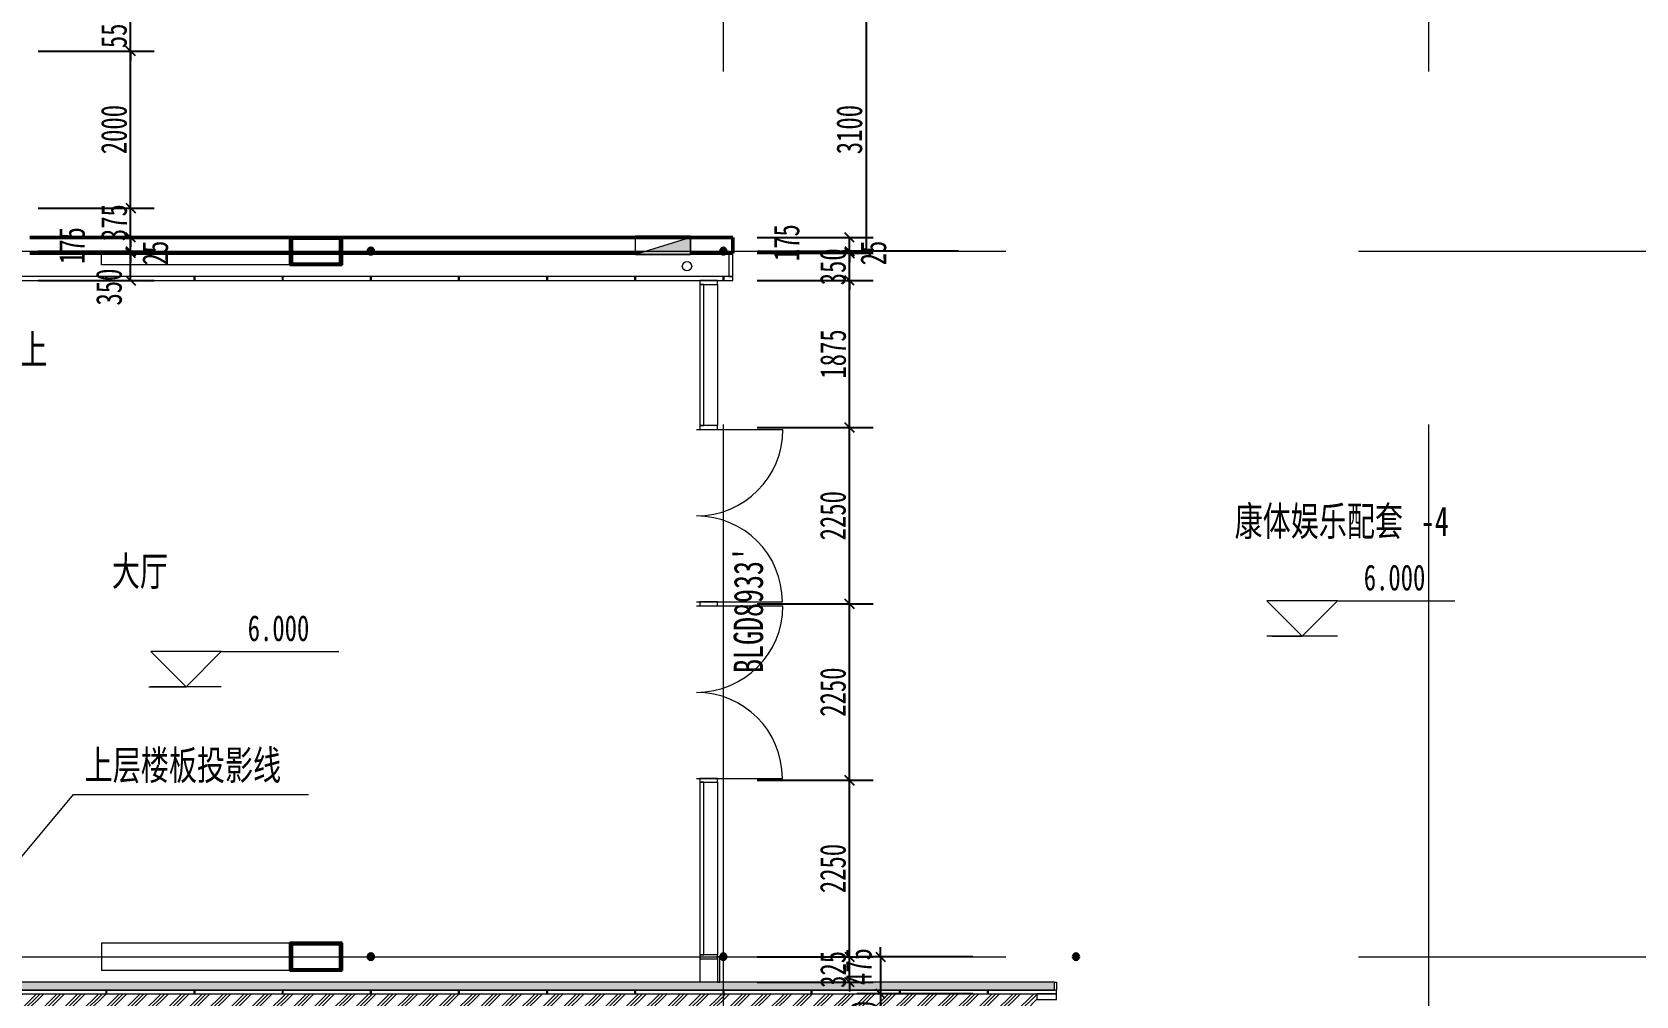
# Model space of a CAD drawing. Header units: millimetres. Extents: x 124696 to 347024, y 412631 to 564609.
# Drawn here: x 163349 to 183817, y 491852 to 504146 of the extents above; entities that cross this region are included whole.
import ezdxf

# ---------------------------------------------------------------- set-up
doc = ezdxf.new("R2010")
doc.units = ezdxf.units.MM
doc.header["$LTSCALE"] = 1500
doc.header["$MEASUREMENT"] = 0
doc.linetypes.add('二层平面图$0$轴网线_12_3_3_3 mm', pattern=[21, 12, -3, 3, -3])
doc.layers.add('0-建筑底图', color=7, linetype='Continuous')
for name, color, linetype, lineweight in [('二层平面图$0$0-1', 7, 'Continuous', 5), ('二层平面图$0$A-ANNO-IDEN-LEVL', 3, 'Continuous', 15), ('二层平面图$0$A-DOOR', 51, 'Continuous', 9), ('二层平面图$0$A-DOOR-SYM', 51, 'Continuous', 20), ('二层平面图$0$A-LINE', 7, 'Continuous', 9), ('二层平面图$0$A-WALL-1', 10, 'Continuous', 50), ('二层平面图$0$A-WALL-2', 170, 'Continuous', 20), ('二层平面图$0$A-WALL-CURT-PANEL-2', 7, 'Continuous', 9), ('二层平面图$0$A-WALL-CURT-PANEL-3', 140, 'Continuous', 9), ('二层平面图$0$A-WALL-CURT-STILE-2', 7, 'Continuous', 9), ('二层平面图$0$A-WALL-CURT-STILE-3', 7, 'Continuous', 9), ('二层平面图$0$ANNO-DIMS', 3, 'Continuous', 15), ('二层平面图$0$ANNO-DOTE-1', 10, '二层平面图$0$轴网线_12_3_3_3 mm', 15), ('二层平面图$0$ANNO-TEXT', 7, 'Continuous', 15), ('二层平面图$0$E-FIRE-EQPM', 3, 'Continuous', 9), ('二层平面图$0$FLOR-PATT', 99, 'Continuous', 9), ('二层平面图$0$S-BEAM', 4, 'Continuous', 9), ('二层平面图$0$S-BEAM-1', 7, 'Continuous', 9), ('二层平面图$0$S-BEAM-2', 130, 'Continuous', 35), ('二层平面图$0$S-COLU', 7, 'Continuous', 9), ('二层平面图$0$S-COLU-1', 250, 'Continuous', 5), ('二层平面图$0$S-COLU-2', 130, 'Continuous', 35), ('二层平面图$0$WALL-HATCH', 252, 'Continuous', 9), ('二层平面图$0$WALL-IDEN', 233, 'Continuous', 15)]:
    doc.layers.add(name, color=color, linetype=linetype, lineweight=lineweight)
doc.styles.add('二层平面图$0$黑体', font='simhei.ttf', dxfattribs={"width": 0.7, "height": 375})
doc.styles.add('二层平面图$0$黑体_5', font='simhei.ttf', dxfattribs={"width": 0.7, "height": 330})
doc.styles.add('二层平面图$0$黑体_B', font='', dxfattribs={"width": 0.7, "height": 375})
doc.styles.get('二层平面图$0$黑体_B').set_extended_font_data('SimHei', bold=True)
doc.dimstyles.new('二层平面图$0$直线_2_2mm_黑体_引线_文字在上', dxfattribs={"dimscale": 304.8, "dimtxt": 412.811453, "dimasz": 0.393701, "dimexe": 0.984252, "dimexo": 0.0625, "dimgap": 0.147638, "dimtad": 1, "dimdec": 0, "dimzin": 0, "dimdsep": 46, "dimtxsty": '二层平面图$0$黑体_5', "dimblk1": '二层平面图$0$_Oblique', "dimblk2": '二层平面图$0$_Oblique', "dimsah": 1, "dimcen": 0.09, "dimazin": 0, "dimtfac": 1, "dimtdec": 4, "dimtix": 1, "dimtmove": 0, "dimatfit": 3, "dimfxl": 3.937008, "dimfxlon": 1, "dimtvp": 1, "dimtolj": 1, "dimtzin": 0, "dimarcsym": 2})
doc.dimstyles.new('二层平面图$0$直线_2_2mm_黑体_引线_文字在上_2', dxfattribs={"dimscale": 304.8, "dimtxt": 412.811453, "dimasz": 0.393701, "dimexe": 0.984252, "dimexo": 0.0625, "dimgap": 0.147638, "dimtad": 1, "dimdec": 0, "dimzin": 0, "dimdsep": 46, "dimtxsty": '二层平面图$0$黑体_5', "dimblk1": '二层平面图$0$_Oblique', "dimblk2": '二层平面图$0$_Oblique', "dimsah": 1, "dimcen": 0.09, "dimazin": 0, "dimtfac": 1, "dimtdec": 4, "dimtix": 1, "dimtmove": 2, "dimatfit": 3, "dimfxl": 3.937008, "dimfxlon": 1, "dimtvp": 1, "dimtolj": 1, "dimtzin": 0, "dimarcsym": 2})

# ---------------------------------------------------------------- blocks, each defined once
blk = doc.blocks.new('二层平面图$0$S-梁-钢-箱形1 - _-300x350x14x14-V39-104-2F')
at = {"layer": '二层平面图$0$S-BEAM-1'}
h = blk.add_hatch(color=256, dxfattribs=at)
h.paths.add_polyline_path([(22135, 15575), (22135, 15925), (21465, 15925), (21465, 15575)])
h.paths.add_polyline_path([(22104, 15589), (21496, 15589), (21496, 15911), (22104, 15911), (22104, 15614)])
for p, q in [((19065, 15925), (21465, 15925)), ((21465, 15575), (19065, 15575))]:
    blk.add_line(p, q, dxfattribs=at)
at = {"layer": '二层平面图$0$S-BEAM-2'}
for p, q in [((22135, 15925), (21465, 15925)), ((21465, 15925), (21465, 15575)), ((21496, 15589), (21496, 15911)), ((21496, 15911), (22104, 15911)), ((22104, 15911), (22104, 15589)), ((22135, 15575), (22135, 15925)), ((21465, 15575), (22135, 15575)), ((22104, 15589), (21496, 15589))]:
    blk.add_line(p, q, dxfattribs=at)
blk = doc.blocks.new('二层平面图$0$S-柱-钢-圆形 - D-80-2197115-104-2F')
at = {"layer": '二层平面图$0$S-COLU'}
blk.add_hatch(color=256, dxfattribs=at).paths.add_polyline_path([(0, -40), (20, -35), (35, -20), (40, 0), (35, 20), (20, 35), (0, 40), (-20, 35), (-35, 20), (-40, 0), (-35, -20), (-20, -35)])
at = {"layer": '二层平面图$0$S-COLU-2'}
for start, end in [(360, 180), (180, 360)]:
    blk.add_arc((0, 0), 40, start, end, dxfattribs=at)
blk = doc.blocks.new('二层平面图$0$S-梁-钢-箱形1 - _-300x350x14x14-V40-104-2F')
at = {"layer": '二层平面图$0$S-BEAM-1'}
h = blk.add_hatch(color=256, dxfattribs=at)
h.paths.add_polyline_path([(31135, 15575), (31135, 15925), (30465, 15925), (30465, 15575), (30672, 15575)])
h.paths.add_polyline_path([(30672, 15589), (30496, 15589), (30496, 15911), (31104, 15911), (31104, 15589)])
blk.add_line((30465, 15575), (28065, 15575), dxfattribs=at)
at = {"layer": '二层平面图$0$S-BEAM-2'}
for p, q in [((31135, 15925), (30465, 15925)), ((30465, 15925), (30465, 15575)), ((30496, 15589), (30496, 15911)), ((30496, 15911), (31104, 15911)), ((31104, 15911), (31104, 15589)), ((31135, 15575), (31135, 15925)), ((30465, 15575), (31135, 15575)), ((31104, 15589), (30496, 15589))]:
    blk.add_line(p, q, dxfattribs=at)
blk = doc.blocks.new('二层平面图$0$SHS-Structure-Center_rvt-1-104-2F')
at = {"layer": '二层平面图$0$S-COLU-1'}
for points in [[(22500, 44960), (22520, 44965), (22535, 44980), (22540, 45000), (22535, 45020), (22520, 45035), (22500, 45040), (22480, 45035), (22465, 45020), (22460, 45000), (22465, 44980), (22480, 44965)], [(27000, 44960), (27020, 44965), (27035, 44980), (27040, 45000), (27035, 45020), (27020, 45035), (27000, 45040), (26980, 45035), (26965, 45020), (26960, 45000), (26965, 44980), (26980, 44965)], [(27000, 35960), (27020, 35965), (27035, 35980), (27040, 36000), (27035, 36020), (27020, 36035), (27000, 36040), (26980, 36035), (26965, 36020), (26960, 36000), (26965, 35980), (26980, 35965)], [(31500, 35960), (31520, 35965), (31535, 35980), (31540, 36000), (31535, 36020), (31520, 36035), (31500, 36040), (31480, 36035), (31465, 36020), (31460, 36000), (31465, 35980), (31480, 35965)]]:
    blk.add_hatch(color=256, dxfattribs=at).paths.add_polyline_path(points)
at = {"layer": '二层平面图$0$S-COLU-2'}
for centre, start, end in [((22500, 45000), 0, 180), ((27000, 45000), 0, 180), ((22500, 45000), 180, 0), ((27000, 45000), 180, 0), ((27000, 36000), 0, 180), ((31500, 36000), 0, 180), ((27000, 36000), 180, 0), ((31500, 36000), 180, 0)]:
    blk.add_arc(centre, 40, start, end, dxfattribs=at)
at = {"layer": '二层平面图$0$S-BEAM'}
for name, p in [('二层平面图$0$S-梁-钢-箱形1 - _-300x350x14x14-V40-104-2F', (-9000, 29250)), ('二层平面图$0$S-梁-钢-箱形1 - _-300x350x14x14-V39-104-2F', (0, 20250))]:
    blk.add_blockref(name, p, dxfattribs=at)
at = {"layer": '二层平面图$0$S-COLU'}
blk.add_blockref('二层平面图$0$S-柱-钢-圆形 - D-80-2197115-104-2F', (22500, 36000), dxfattribs=at)
blk = doc.blocks.new('二层平面图$0$矩形竖梃 - 8 x 50 mm 蜂窝铝板幕墙开缝-11875634-104-2F')
at = {"layer": '二层平面图$0$A-WALL-CURT-STILE-3'}
for p, q in [((-4, 0), (4, 0)), ((-4, -50), (-4, 0)), ((4, 0), (4, -50)), ((4, -50), (-4, -50))]:
    blk.add_line(p, q, dxfattribs=at)
blk = doc.blocks.new('二层平面图$0$系统嵌板 - 白色蜂窝铝板-11875636-104-2F')
at = {"layer": '二层平面图$0$A-WALL-CURT-PANEL-3'}
for p, q in [((558.5, 50), (-558.5, 50)), ((-558.5, 50), (-558.5, 0)), ((-558.5, 0), (558.5, 0)), ((558.5, 0), (558.5, 50))]:
    blk.add_line(p, q, dxfattribs=at)
blk = doc.blocks.new('二层平面图$0$系统嵌板 - 白色蜂窝铝板-11875788-104-2F')
at = {"layer": '二层平面图$0$A-WALL-CURT-PANEL-3'}
for p, q in [((58, 50), (-58, 50)), ((-58, 50), (-58, 0)), ((-58, 0), (58, 0)), ((58, 0), (58, 50))]:
    blk.add_line(p, q, dxfattribs=at)
blk = doc.blocks.new('二层平面图$0$楼板 斜檐口 - 楼板 斜檐口-3571289-104-2F')
at = {"layer": '二层平面图$0$FLOR-PATT'}
h = blk.add_hatch(dxfattribs=at)
h.set_pattern_fill('FP_99', color=256, style=0, pattern_type=2)
h.set_pattern_definition([(44.366, (0, 1579.26), (-132.58266, 129.6791), []), (44.366, (46.88, 1579.26), (-0.0003, 259.3593), []), (44.366, (-46.88, 1579.26), (-0.0003, 259.3593), [])])
h.paths.add_polyline_path([(30371, 35055), (30555, 35055), (31000, 35500), (31000, 35525), (12400, 35525), (12400, 35055), (29254, 35055)])
h = blk.add_hatch(dxfattribs=at)
h.set_pattern_fill('FP_98', color=256, style=0, pattern_type=2)
h.set_pattern_definition([(45.634, (1384.37, 0), (-129.6791, 132.58266), []), (45.634, (1430.21, 0), (0.0011, 265.165), []), (45.634, (1338.52, 0), (0.0011, 265.165), [])])
h.paths.add_polyline_path([(31000, 32000), (31000, 32045), (31025, 32045), (31025, 33715), (31000, 33715), (31000, 33785), (31025, 33785), (31025, 35455), (31000, 35455), (31000, 35500), (30555, 35055), (30555, 32445), (30955, 32045)])
blk = doc.blocks.new('二层平面图$0$系统嵌板 - 深灰色蜂窝铝板-12120670-104-2F')
at = {"layer": '二层平面图$0$A-WALL-CURT-PANEL-3'}
for p, q in [((150, 0), (-150, 0)), ((-150, 0), (-150, -50)), ((150, -50), (150, 0)), ((-150, -50), (150, -50))]:
    blk.add_line(p, q, dxfattribs=at)
blk = doc.blocks.new('二层平面图$0$国标_带灭火器箱组合式消防柜-乙型-左 - 1800x700x180 2-4750706-104-2F')
at = {"layer": '二层平面图$0$E-FIRE-EQPM'}
blk.add_hatch(color=256, dxfattribs=at).paths.add_polyline_path([(-350, -120), (350, 100), (-350, 100)])
for p, q in [((-350, -120), (350, 100)), ((350, 100), (-350, 100)), ((-350, 100), (-350, -120)), ((-350, -140), (-350, 100)), ((-350, 100), (350, 100)), ((350, 100), (350, -140)), ((350, -140), (-350, -140))]:
    blk.add_line(p, q, dxfattribs=at)
blk = doc.blocks.new('二层平面图$0$系统嵌板 - 白色艾特板-11633845-104-2F')
at = {"layer": '二层平面图$0$A-WALL-CURT-PANEL-3'}
for p, q in [((559, 50), (-559, 50)), ((-559, 50), (-559, 0)), ((-559, 0), (559, 0)), ((559, 0), (559, 50))]:
    blk.add_line(p, q, dxfattribs=at)
blk = doc.blocks.new('二层平面图$0$系统嵌板 - 白色艾特板-12466922-104-2F')
at = {"layer": '二层平面图$0$A-WALL-CURT-PANEL-3'}
for p, q in [((556.5, 50), (-560.5, 50)), ((-560.5, 50), (-560.5, 0)), ((-560.5, 0), (556.5, 0)), ((556.5, 0), (556.5, 50))]:
    blk.add_line(p, q, dxfattribs=at)
blk = doc.blocks.new('二层平面图$0$系统嵌板 - 白色艾特板-12466920-104-2F')
at = {"layer": '二层平面图$0$A-WALL-CURT-PANEL-3'}
for p, q in [((558.5, 50), (-558.5, 50)), ((-558.5, 50), (-558.5, 0)), ((-558.5, 0), (558.5, 0)), ((558.5, 0), (558.5, 50))]:
    blk.add_line(p, q, dxfattribs=at)
blk = doc.blocks.new('二层平面图$0$系统嵌板 - 白色艾特板-13026392-104-2F')
at = {"layer": '二层平面图$0$A-WALL-CURT-PANEL-3'}
for p, q in [((435, 50), (-435, 50)), ((-435, 50), (-435, 0)), ((-435, 0), (435, 0)), ((435, 0), (435, 50))]:
    blk.add_line(p, q, dxfattribs=at)
blk = doc.blocks.new('二层平面图$0$矩形竖梃 - 8 x 50 mm 蜂窝铝板幕墙开缝-11387064-104-2F')
at = {"layer": '二层平面图$0$A-WALL-CURT-STILE-3'}
for p, q in [((-4, 0), (4, 0)), ((-4, -50), (-4, 0)), ((4, 0), (4, -50)), ((4, -50), (-4, -50))]:
    blk.add_line(p, q, dxfattribs=at)
blk = doc.blocks.new('二层平面图$0$矩形竖梃 - 8 x 50 mm 蜂窝铝板幕墙开缝-12466919-104-2F')
at = {"layer": '二层平面图$0$A-WALL-CURT-STILE-3'}
for p, q in [((-4, 0), (4, 0)), ((-4, -50), (-4, 0)), ((4, 0), (4, -50)), ((4, -50), (-4, -50))]:
    blk.add_line(p, q, dxfattribs=at)
blk = doc.blocks.new('二层平面图$0$矩形竖梃 - 幕墙龙骨_50_225_隐框-12264456-104-2F')
at = {"layer": '二层平面图$0$A-WALL-CURT-STILE-3'}
for p, q in [((-50, 225), (0, 225)), ((-50, 0), (-50, 225)), ((0, 225), (0, 0)), ((0, 0), (-50, 0))]:
    blk.add_line(p, q, dxfattribs=at)
blk = doc.blocks.new('二层平面图$0$A-幕墙_双开门 - 玻璃双扇门-12951103-104-2F')
at = {"layer": '二层平面图$0$A-DOOR'}
for centre, radius, start, end in [((-1100, 44.45), 1096.825, 270, 0), ((1100, 44.45), 1103.175, 180, 270)]:
    blk.add_arc(centre, radius, start, end, dxfattribs=at)
at = {"layer": '二层平面图$0$A-DOOR-SYM'}
for p, q in [((-1100, 44.45), (-1100, -1052.375)), ((1100, 44.45), (1100, -1058.725))]:
    blk.add_line(p, q, dxfattribs=at)
blk = doc.blocks.new('二层平面图$0$系统嵌板 - 00S-玻璃-12648775-104-2F')
at = {"layer": '二层平面图$0$A-WALL-CURT-PANEL-3'}
for p, q in [((900, 0), (-900, 0)), ((-900, 0), (-900, -50)), ((900, -50), (900, 0)), ((-900, -50), (900, -50))]:
    blk.add_line(p, q, dxfattribs=at)
blk = doc.blocks.new('二层平面图$0$矩形竖梃 - 幕墙龙骨_50_225_隐框-12264453-104-2F')
at = {"layer": '二层平面图$0$A-WALL-CURT-STILE-3'}
for p, q in [((-25, 225), (25, 225)), ((-25, 0), (-25, 225)), ((25, 225), (25, 0)), ((25, 0), (-25, 0))]:
    blk.add_line(p, q, dxfattribs=at)
blk = doc.blocks.new('二层平面图$0$矩形竖梃 - 幕墙龙骨_50_225_隐框-12264454-104-2F')
at = {"layer": '二层平面图$0$A-WALL-CURT-STILE-3'}
for p, q in [((-25, 225), (25, 225)), ((-25, 0), (-25, 225)), ((25, 225), (25, 0)), ((25, 0), (-25, 0))]:
    blk.add_line(p, q, dxfattribs=at)
blk = doc.blocks.new('二层平面图$0$系统嵌板 - 深灰色蜂窝铝板_中凹槽_-12627417-104-2F')
at = {"layer": '二层平面图$0$A-WALL-CURT-PANEL-3'}
for p, q in [((163, -225), (-163, -225)), ((-163, -225), (-163, -255)), ((-163, -255), (163, -255)), ((163, -255), (163, -225))]:
    blk.add_line(p, q, dxfattribs=at)
blk = doc.blocks.new('二层平面图$0$系统嵌板 - 00S-玻璃-12648779-104-2F')
at = {"layer": '二层平面图$0$A-WALL-CURT-PANEL-3'}
for p, q in [((1100, 0), (-1100, 0)), ((-1100, 0), (-1100, -50)), ((1100, -50), (1100, 0)), ((-1100, -50), (1100, -50))]:
    blk.add_line(p, q, dxfattribs=at)
blk = doc.blocks.new('二层平面图$0$矩形竖梃 - 幕墙龙骨_70_250-V671-104-2F')
at = {"layer": '二层平面图$0$A-WALL-CURT-STILE-3'}
for p, q in [((-70, 225), (0, 225)), ((-70, -25), (-70, 225)), ((0, 225), (0, -25)), ((0, -25), (-70, -25))]:
    blk.add_line(p, q, dxfattribs=at)
blk = doc.blocks.new('二层平面图$0$矩形竖梃 - 幕墙龙骨_20_225_隐框-12648435-104-2F')
at = {"layer": '二层平面图$0$A-WALL-CURT-STILE-2'}
blk.add_line((26925, 38225), (26925, 36025), dxfattribs=at)
blk = doc.blocks.new('二层平面图$0$矩形竖梃 - 幕墙龙骨_20_225_隐框-12648436-104-2F')
at = {"layer": '二层平面图$0$A-WALL-CURT-STILE-2'}
blk.add_line((26925, 44575), (26925, 42775), dxfattribs=at)
blk = doc.blocks.new('二层平面图$0$矩形竖梃 - 幕墙龙骨_20_225_隐框-12627418-104-2F')
at = {"layer": '二层平面图$0$A-WALL-CURT-STILE-2'}
blk.add_line((26700, 35975), (26700, 35675), dxfattribs=at)
blk = doc.blocks.new('二层平面图$0$_Oblique')
at = {"color": 0, "linetype": 'ByBlock', "lineweight": -2}
blk.add_line((-0.5, -0.5), (0.5, 0.5), dxfattribs=at)
blk = doc.blocks.new('*D2366')
at = {"layer": '二层平面图$0$ANNO-DIMS', "color": 0, "lineweight": -2, "transparency": 16777216}
for p, q in [((29003, 36000), (29003, 36120)), ((30183, 36000), (28703, 36000)), ((29003, 36000), (29003, 35525)), ((30183, 35525), (28703, 35525)), ((29003, 35525), (29003, 35405))]:
    blk.add_line(p, q, dxfattribs=at)
at = {"layer": '二层平面图$0$ANNO-DIMS', "color": 0, "lineweight": -2, "transparency": 16777216, "xscale": 120, "yscale": 120, "zscale": 120}
for p, rotation in [((29003, 36000), 270), ((29003, 35525), 90)]:
    blk.add_blockref('二层平面图$0$_Oblique', p, dxfattribs=dict(at, rotation=rotation))
at = {"layer": '二层平面图$0$ANNO-DIMS', "color": 0, "transparency": 16777216, "insert": (28560, 35639), "char_height": 330, "width": 604.82, "attachment_point": 1, "rotation": 90, "line_spacing_factor": 0.872751, "style": '二层平面图$0$黑体_5'}
blk.add_mtext('\\A1;475', dxfattribs=at)
blk = doc.blocks.new('*D2367')
at = {"layer": '二层平面图$0$ANNO-DIMS', "color": 0, "lineweight": -2, "transparency": 16777216}
for p, q in [((30183, 35525), (28703, 35525)), ((29003, 35525), (29003, 34875)), ((30183, 34875), (28703, 34875))]:
    blk.add_line(p, q, dxfattribs=at)
at = {"layer": '二层平面图$0$ANNO-DIMS', "color": 0, "lineweight": -2, "transparency": 16777216, "xscale": 120, "yscale": 120, "zscale": 120}
for p, rotation in [((29003, 35525), 90), ((29003, 34875), 270)]:
    blk.add_blockref('二层平面图$0$_Oblique', p, dxfattribs=dict(at, rotation=rotation))
at = {"layer": '二层平面图$0$ANNO-DIMS', "color": 0, "transparency": 16777216, "insert": (28791, 35200), "char_height": 330, "width": 604.82, "attachment_point": 5, "rotation": 90, "style": '二层平面图$0$黑体_5'}
blk.add_mtext('\\A1;650', dxfattribs=at)
blk = doc.blocks.new('*D2440')
at = {"layer": '二层平面图$0$ANNO-DIMS', "color": 0, "lineweight": -2, "transparency": 16777216}
for p, q in [((28610, 36000), (28610, 36120)), ((27429, 36000), (28910, 36000)), ((28610, 35675), (28610, 36000)), ((27429, 35675), (28910, 35675)), ((28610, 35675), (28610, 35555))]:
    blk.add_line(p, q, dxfattribs=at)
at = {"layer": '二层平面图$0$ANNO-DIMS', "color": 0, "lineweight": -2, "transparency": 16777216, "xscale": 120, "yscale": 120, "zscale": 120}
for p, rotation in [((28610, 36000), 270), ((28610, 35675), 90)]:
    blk.add_blockref('二层平面图$0$_Oblique', p, dxfattribs=dict(at, rotation=rotation))
at = {"layer": '二层平面图$0$ANNO-DIMS', "color": 0, "transparency": 16777216, "insert": (28400, 35838), "char_height": 330, "width": 604.82, "attachment_point": 5, "rotation": 90, "style": '二层平面图$0$黑体_5'}
blk.add_mtext('\\A1;325', dxfattribs=at)
blk = doc.blocks.new('*D2441')
at = {"layer": '二层平面图$0$ANNO-DIMS', "color": 0, "lineweight": -2, "transparency": 16777216}
for p, q in [((27429, 38250), (28910, 38250)), ((28610, 36000), (28610, 38250)), ((27429, 36000), (28910, 36000))]:
    blk.add_line(p, q, dxfattribs=at)
at = {"layer": '二层平面图$0$ANNO-DIMS', "color": 0, "lineweight": -2, "transparency": 16777216, "xscale": 120, "yscale": 120, "zscale": 120}
for p, rotation in [((28610, 38250), 90), ((28610, 36000), 270)]:
    blk.add_blockref('二层平面图$0$_Oblique', p, dxfattribs=dict(at, rotation=rotation))
at = {"layer": '二层平面图$0$ANNO-DIMS', "color": 0, "transparency": 16777216, "insert": (28398, 37125), "char_height": 330, "width": 806.42, "attachment_point": 5, "rotation": 90, "style": '二层平面图$0$黑体_5'}
blk.add_mtext('\\A1;2250', dxfattribs=at)
blk = doc.blocks.new('*D2442')
at = {"layer": '二层平面图$0$ANNO-DIMS', "color": 0, "lineweight": -2, "transparency": 16777216}
for p, q in [((27429, 40500), (28910, 40500)), ((28610, 38250), (28610, 40500)), ((27429, 38250), (28910, 38250))]:
    blk.add_line(p, q, dxfattribs=at)
at = {"layer": '二层平面图$0$ANNO-DIMS', "color": 0, "lineweight": -2, "transparency": 16777216, "xscale": 120, "yscale": 120, "zscale": 120}
for p, rotation in [((28610, 40500), 90), ((28610, 38250), 270)]:
    blk.add_blockref('二层平面图$0$_Oblique', p, dxfattribs=dict(at, rotation=rotation))
at = {"layer": '二层平面图$0$ANNO-DIMS', "color": 0, "transparency": 16777216, "insert": (28398, 39375), "char_height": 330, "width": 806.42, "attachment_point": 5, "rotation": 90, "style": '二层平面图$0$黑体_5'}
blk.add_mtext('\\A1;2250', dxfattribs=at)
blk = doc.blocks.new('*D2443')
at = {"layer": '二层平面图$0$ANNO-DIMS', "color": 0, "lineweight": -2, "transparency": 16777216}
for p, q in [((27429, 42750), (28910, 42750)), ((28610, 40500), (28610, 42750)), ((27429, 40500), (28910, 40500))]:
    blk.add_line(p, q, dxfattribs=at)
at = {"layer": '二层平面图$0$ANNO-DIMS', "color": 0, "lineweight": -2, "transparency": 16777216, "xscale": 120, "yscale": 120, "zscale": 120}
for p, rotation in [((28610, 42750), 90), ((28610, 40500), 270)]:
    blk.add_blockref('二层平面图$0$_Oblique', p, dxfattribs=dict(at, rotation=rotation))
at = {"layer": '二层平面图$0$ANNO-DIMS', "color": 0, "transparency": 16777216, "insert": (28398, 41625), "char_height": 330, "width": 806.42, "attachment_point": 5, "rotation": 90, "style": '二层平面图$0$黑体_5'}
blk.add_mtext('\\A1;2250', dxfattribs=at)
blk = doc.blocks.new('*D2444')
at = {"layer": '二层平面图$0$ANNO-DIMS', "color": 0, "lineweight": -2, "transparency": 16777216}
for p, q in [((27429, 44625), (28910, 44625)), ((28610, 42750), (28610, 44625)), ((27429, 42750), (28910, 42750))]:
    blk.add_line(p, q, dxfattribs=at)
at = {"layer": '二层平面图$0$ANNO-DIMS', "color": 0, "lineweight": -2, "transparency": 16777216, "xscale": 120, "yscale": 120, "zscale": 120}
for p, rotation in [((28610, 44625), 90), ((28610, 42750), 270)]:
    blk.add_blockref('二层平面图$0$_Oblique', p, dxfattribs=dict(at, rotation=rotation))
at = {"layer": '二层平面图$0$ANNO-DIMS', "color": 0, "transparency": 16777216, "insert": (28400, 43688), "char_height": 330, "width": 806.42, "attachment_point": 5, "rotation": 90, "style": '二层平面图$0$黑体_5'}
blk.add_mtext('\\A1;1875', dxfattribs=at)
blk = doc.blocks.new('*D2445')
at = {"layer": '二层平面图$0$ANNO-DIMS', "color": 0, "lineweight": -2, "transparency": 16777216}
for p, q in [((28610, 44975), (28610, 45095)), ((27429, 44975), (28910, 44975)), ((28610, 44625), (28610, 44975)), ((27429, 44625), (28910, 44625)), ((28610, 44625), (28610, 44505))]:
    blk.add_line(p, q, dxfattribs=at)
at = {"layer": '二层平面图$0$ANNO-DIMS', "color": 0, "lineweight": -2, "transparency": 16777216, "xscale": 120, "yscale": 120, "zscale": 120}
for p, rotation in [((28610, 44975), 270), ((28610, 44625), 90)]:
    blk.add_blockref('二层平面图$0$_Oblique', p, dxfattribs=dict(at, rotation=rotation))
at = {"layer": '二层平面图$0$ANNO-DIMS', "color": 0, "transparency": 16777216, "insert": (28398, 44800), "char_height": 330, "width": 604.82, "attachment_point": 5, "rotation": 90, "style": '二层平面图$0$黑体_5'}
blk.add_mtext('\\A1;350', dxfattribs=at)
blk = doc.blocks.new('*D2446')
at = {"layer": '二层平面图$0$ANNO-DIMS', "color": 0, "lineweight": -2, "transparency": 16777216}
for p, q in [((28610, 45000), (28610, 45120)), ((27429, 45000), (28910, 45000)), ((27429, 44975), (28910, 44975)), ((28610, 44975), (28610, 45000)), ((28610, 44975), (28610, 44855))]:
    blk.add_line(p, q, dxfattribs=at)
at = {"layer": '二层平面图$0$ANNO-DIMS', "color": 0, "lineweight": -2, "transparency": 16777216, "xscale": 120, "yscale": 120, "zscale": 120}
for p, rotation in [((28610, 45000), 270), ((28610, 44975), 90)]:
    blk.add_blockref('二层平面图$0$_Oblique', p, dxfattribs=dict(at, rotation=rotation))
at = {"layer": '二层平面图$0$ANNO-DIMS', "color": 0, "transparency": 16777216, "insert": (28747, 44819), "char_height": 330, "width": 403.21, "attachment_point": 1, "rotation": 90, "line_spacing_factor": 0.872751, "style": '二层平面图$0$黑体_5'}
blk.add_mtext('\\A1;25', dxfattribs=at)
blk = doc.blocks.new('*D2447')
at = {"layer": '二层平面图$0$ANNO-DIMS', "color": 0, "lineweight": -2, "transparency": 16777216}
for p, q in [((27429, 45175), (28910, 45175)), ((28610, 45000), (28610, 45175)), ((27429, 45000), (28910, 45000))]:
    blk.add_line(p, q, dxfattribs=at)
at = {"layer": '二层平面图$0$ANNO-DIMS', "color": 0, "lineweight": -2, "transparency": 16777216, "xscale": 120, "yscale": 120, "zscale": 120}
for p, rotation in [((28610, 45175), 90), ((28610, 45000), 270)]:
    blk.add_blockref('二层平面图$0$_Oblique', p, dxfattribs=dict(at, rotation=rotation))
at = {"layer": '二层平面图$0$ANNO-DIMS', "color": 0, "transparency": 16777216, "insert": (27638, 44872), "char_height": 330, "width": 604.82, "attachment_point": 1, "rotation": 90, "line_spacing_factor": 0.872751, "style": '二层平面图$0$黑体_5'}
blk.add_mtext('\\A1;175', dxfattribs=at)
blk = doc.blocks.new('*D2439')
at = {"layer": '二层平面图$0$ANNO-DIMS', "color": 0, "lineweight": -2, "transparency": 16777216}
for p, q in [((27639, 48100), (29120, 48100)), ((28820, 48100), (28820, 45000)), ((30000, 45000), (28520, 45000))]:
    blk.add_line(p, q, dxfattribs=at)
at = {"layer": '二层平面图$0$ANNO-DIMS', "color": 0, "lineweight": -2, "transparency": 16777216, "xscale": 120, "yscale": 120, "zscale": 120}
for p, rotation in [((28820, 48100), 90), ((28820, 45000), 270)]:
    blk.add_blockref('二层平面图$0$_Oblique', p, dxfattribs=dict(at, rotation=rotation))
at = {"layer": '二层平面图$0$ANNO-DIMS', "color": 0, "transparency": 16777216, "insert": (28608, 46550), "char_height": 330, "width": 806.42, "attachment_point": 5, "rotation": 90, "style": '二层平面图$0$黑体_5'}
blk.add_mtext('\\A1;3100', dxfattribs=at)
blk = doc.blocks.new('*D2494')
at = {"layer": '二层平面图$0$ANNO-DIMS', "color": 0, "lineweight": -2, "transparency": 16777216}
for p, q in [((18254, 44975), (19735, 44975)), ((19435, 44625), (19435, 44975)), ((18254, 44625), (19735, 44625))]:
    blk.add_line(p, q, dxfattribs=at)
at = {"layer": '二层平面图$0$ANNO-DIMS', "color": 0, "lineweight": -2, "transparency": 16777216, "xscale": 120, "yscale": 120, "zscale": 120}
for p, rotation in [((19435, 44975), 90), ((19435, 44625), 270)]:
    blk.add_blockref('二层平面图$0$_Oblique', p, dxfattribs=dict(at, rotation=rotation))
at = {"layer": '二层平面图$0$ANNO-DIMS', "color": 0, "transparency": 16777216, "insert": (18992, 44306), "char_height": 330, "width": 604.82, "attachment_point": 1, "rotation": 90, "line_spacing_factor": 0.872751, "style": '二层平面图$0$黑体_5'}
blk.add_mtext('\\A1;350', dxfattribs=at)
blk = doc.blocks.new('*D2495')
at = {"layer": '二层平面图$0$ANNO-DIMS', "color": 0, "lineweight": -2, "transparency": 16777216}
for p, q in [((19435, 45000), (19435, 45120)), ((18254, 45000), (19735, 45000)), ((18254, 44975), (19735, 44975)), ((19435, 44975), (19435, 45000)), ((19435, 44975), (19435, 44855))]:
    blk.add_line(p, q, dxfattribs=at)
at = {"layer": '二层平面图$0$ANNO-DIMS', "color": 0, "lineweight": -2, "transparency": 16777216, "xscale": 120, "yscale": 120, "zscale": 120}
for p, rotation in [((19435, 45000), 270), ((19435, 44975), 90)]:
    blk.add_blockref('二层平面图$0$_Oblique', p, dxfattribs=dict(at, rotation=rotation))
at = {"layer": '二层平面图$0$ANNO-DIMS', "color": 0, "transparency": 16777216, "insert": (19583, 44819), "char_height": 330, "width": 403.21, "attachment_point": 1, "rotation": 90, "line_spacing_factor": 0.872751, "style": '二层平面图$0$黑体_5'}
blk.add_mtext('\\A1;25', dxfattribs=at)
blk = doc.blocks.new('*D2496')
at = {"layer": '二层平面图$0$ANNO-DIMS', "color": 0, "lineweight": -2, "transparency": 16777216}
for p, q in [((18254, 45175), (19735, 45175)), ((19435, 45000), (19435, 45175)), ((18254, 45000), (19735, 45000))]:
    blk.add_line(p, q, dxfattribs=at)
at = {"layer": '二层平面图$0$ANNO-DIMS', "color": 0, "lineweight": -2, "transparency": 16777216, "xscale": 120, "yscale": 120, "zscale": 120}
for p, rotation in [((19435, 45175), 90), ((19435, 45000), 270)]:
    blk.add_blockref('二层平面图$0$_Oblique', p, dxfattribs=dict(at, rotation=rotation))
at = {"layer": '二层平面图$0$ANNO-DIMS', "color": 0, "transparency": 16777216, "insert": (18519, 44835), "char_height": 330, "width": 604.82, "attachment_point": 1, "rotation": 90, "line_spacing_factor": 0.872751, "style": '二层平面图$0$黑体_5'}
blk.add_mtext('\\A1;175', dxfattribs=at)
blk = doc.blocks.new('*D2497')
at = {"layer": '二层平面图$0$ANNO-DIMS', "color": 0, "lineweight": -2, "transparency": 16777216}
for p, q in [((19435, 45550), (19435, 45670)), ((18254, 45550), (19735, 45550)), ((19435, 45175), (19435, 45550)), ((18254, 45175), (19735, 45175)), ((19435, 45175), (19435, 45055))]:
    blk.add_line(p, q, dxfattribs=at)
at = {"layer": '二层平面图$0$ANNO-DIMS', "color": 0, "lineweight": -2, "transparency": 16777216, "xscale": 120, "yscale": 120, "zscale": 120}
for p, rotation in [((19435, 45550), 270), ((19435, 45175), 90)]:
    blk.add_blockref('二层平面图$0$_Oblique', p, dxfattribs=dict(at, rotation=rotation))
at = {"layer": '二层平面图$0$ANNO-DIMS', "color": 0, "transparency": 16777216, "insert": (19225, 45363), "char_height": 330, "width": 604.82, "attachment_point": 5, "rotation": 90, "style": '二层平面图$0$黑体_5'}
blk.add_mtext('\\A1;375', dxfattribs=at)
blk = doc.blocks.new('*D2498')
at = {"layer": '二层平面图$0$ANNO-DIMS', "color": 0, "lineweight": -2, "transparency": 16777216}
for p, q in [((18254, 47550), (19735, 47550)), ((19435, 45550), (19435, 47550)), ((18254, 45550), (19735, 45550))]:
    blk.add_line(p, q, dxfattribs=at)
at = {"layer": '二层平面图$0$ANNO-DIMS', "color": 0, "lineweight": -2, "transparency": 16777216, "xscale": 120, "yscale": 120, "zscale": 120}
for p, rotation in [((19435, 47550), 90), ((19435, 45550), 270)]:
    blk.add_blockref('二层平面图$0$_Oblique', p, dxfattribs=dict(at, rotation=rotation))
at = {"layer": '二层平面图$0$ANNO-DIMS', "color": 0, "transparency": 16777216, "insert": (19223, 46550), "char_height": 330, "width": 806.42, "attachment_point": 5, "rotation": 90, "style": '二层平面图$0$黑体_5'}
blk.add_mtext('\\A1;2000', dxfattribs=at)
blk = doc.blocks.new('*D2464')
at = {"layer": '二层平面图$0$ANNO-DIMS', "color": 0, "lineweight": -2, "transparency": 16777216}
for p, q in [((18254, 48100), (19735, 48100)), ((19435, 48100), (19435, 48220)), ((19435, 47550), (19435, 48100)), ((18254, 47550), (19735, 47550)), ((19435, 47550), (19435, 47430))]:
    blk.add_line(p, q, dxfattribs=at)
at = {"layer": '二层平面图$0$ANNO-DIMS', "color": 0, "lineweight": -2, "transparency": 16777216, "xscale": 120, "yscale": 120, "zscale": 120}
for p, rotation in [((19435, 48100), 270), ((19435, 47550), 90)]:
    blk.add_blockref('二层平面图$0$_Oblique', p, dxfattribs=dict(at, rotation=rotation))
at = {"layer": '二层平面图$0$ANNO-DIMS', "color": 0, "transparency": 16777216, "insert": (19223, 47825), "char_height": 330, "width": 604.82, "attachment_point": 5, "rotation": 90, "style": '二层平面图$0$黑体_5'}
blk.add_mtext('\\A1;550', dxfattribs=at)
blk = doc.blocks.new('二层平面图$0$00_引注_规范_ - 00_引注_规范_-5754764-104-2F')
at = {"layer": '二层平面图$0$ANNO-TEXT'}
for p, q in [((0, 0), (15, 0)), ((15, 0), (20, 0))]:
    blk.add_line(p, q, dxfattribs=at)
blk = doc.blocks.new('二层平面图$0$高程点 - 高程点符号-322107-104-2F')
at = {"layer": '二层平面图$0$A-ANNO-IDEN-LEVL'}
for p, q in [((-3, 3), (-13, 3)), ((-3, 3), (3, 3)), ((0, 0), (-3, 3)), ((0, 0), (3, 3)), ((-3, 0), (2.99, 0))]:
    blk.add_line(p, q, dxfattribs=at)
blk = doc.blocks.new('二层平面图')
at = {"layer": '二层平面图$0$WALL-HATCH'}
h = blk.add_hatch(dxfattribs=at)
h.set_pattern_fill('FP_123', color=8, angle=-113.578, style=0, pattern_type=2)
h.set_pattern_definition([(66.422, (29837.945, 35582.62), (0.21196, 152.88676), [26.213, -13.882, 69.19, -13.882, -42.855]), (66.422, (29837.945, 35582.62), (0.21196, 152.88676), [-123.167, 26.213, -16.642]), (113.58, (29798.026, 35582.62), (-66.51436, 0.00144), [26.213, -13.882, 69.26, -13.882, -42.855]), (113.58, (29798.026, 35582.62), (-66.51436, 0.00144), [-123.237, 26.213, -16.642]), (360, (29798.03, 35582.62), (2e-11, 152.4), [39.907, -26.604]), (360, (29831.28, 35719.78), (2e-11, 152.4), [39.907, -26.604]), (90, (29787.5, 35606.74), (-66.513, 7e-12), [12.722, -139.678]), (90, (29820.756, 35682.94), (-66.513, 7e-12), [12.722, -139.678]), (90, (29848.46, 35606.74), (-66.513, 7e-12), [12.722, -139.678]), (90, (29881.716, 35682.94), (-66.513, 7e-12), [12.722, -139.678])])
h.paths.add_polyline_path([(50536, 35575), (50536, 35675), (40775, 35675), (40775, 35575), (50000.4, 35575)])
h.paths.add_polyline_path([(31225, 35575), (31225, 35675), (4500, 35675), (4500, 35575), (30671.8, 35575)])
at = {"layer": '二层平面图$0$A-ANNO-IDEN-LEVL', "color": 8}
for p, q in [((33998.2, 40087.9), (34246.4, 40087.9)), ((34246.4, 40087.9), (34384.3, 40087.9)), ((19667.9, 39442.1), (19959.6, 39442.1)), ((19959.6, 39442.1), (20142, 39442.1))]:
    blk.add_line(p, q, dxfattribs=at)
at = {"layer": '二层平面图$0$A-LINE', "color": 8}
for p, q in [((19065, 44825), (19065, 44975)), ((19065, 36175), (19065, 35825)), ((31225, 35675), (31250, 35675)), ((31250, 35675), (31250, 35575))]:
    blk.add_line(p, q, dxfattribs=at)
blk.add_circle((26535, 44806.9), 60, dxfattribs=at)
at = {"layer": '二层平面图$0$A-WALL-1', "color": 8}
for p, q in [((27120, 45175), (18150, 45175)), ((27120, 44975), (27120, 45175)), ((18150, 44975), (25942.2, 44975)), ((26579, 44975), (27120, 44975))]:
    blk.add_line(p, q, dxfattribs=at)
at = {"layer": '二层平面图$0$A-WALL-2', "color": 8}
for p, q in [((31225, 35675), (4500, 35675)), ((31225, 35575), (31225, 35675)), ((4500, 35575), (31225, 35575))]:
    blk.add_line(p, q, dxfattribs=at)
at = {"layer": '二层平面图$0$ANNO-DOTE-1', "color": 8}
for p, q in [((27000, -6710.3), (27000, 106757.2)), ((36000, -6710.3), (36000, 106757.2)), ((-18896.2, 45000), (161528.2, 45000)), ((-18896.2, 36000), (161528.2, 36000))]:
    blk.add_line(p, q, dxfattribs=at)
at = {"layer": '二层平面图$0$ANNO-TEXT', "color": 8}
blk.add_line((17837.1, 37028.6), (18703.8, 38068.7), dxfattribs=at)
at = {"layer": '二层平面图$0$0-1', "color": 8}
blk.add_blockref('二层平面图$0$SHS-Structure-Center_rvt-1-104-2F', (0, 0), dxfattribs=at)
at = {"layer": '二层平面图$0$A-ANNO-IDEN-LEVL', "color": 8, "extrusion": (0, 0, -1), "xscale": 149.9999999999999, "yscale": 149.9999999999999, "zscale": 149.9999999999999}
for p in [(-34384.3, 40087.9), (-20142, 39442.1)]:
    blk.add_blockref('二层平面图$0$高程点 - 高程点符号-322107-104-2F', p, dxfattribs=at)
at = {"layer": '二层平面图$0$A-DOOR', "color": 8, "rotation": 89.99999999999991}
for p in [(26700, 41625), (26700, 39375)]:
    blk.add_blockref('二层平面图$0$A-幕墙_双开门 - 玻璃双扇门-12951103-104-2F', p, dxfattribs=at)
at = {"layer": '二层平面图$0$A-LINE', "color": 8}
blk.add_blockref('二层平面图$0$楼板 斜檐口 - 楼板 斜檐口-3571289-104-2F', (0, 0), dxfattribs=at)
at = {"layer": '二层平面图$0$A-WALL-CURT-PANEL-2', "color": 8}
for name, p, rotation in [('二层平面图$0$系统嵌板 - 深灰色蜂窝铝板-12120670-104-2F', (27120, 44825), 270), ('二层平面图$0$系统嵌板 - 00S-玻璃-12648775-104-2F', (26700, 43675), 89.99999999999991), ('二层平面图$0$系统嵌板 - 00S-玻璃-12648779-104-2F', (26700, 37125), 89.99999999999991), ('二层平面图$0$系统嵌板 - 深灰色蜂窝铝板_中凹槽_-12627417-104-2F', (26700, 35837.5), 89.99999999999991)]:
    blk.add_blockref(name, p, dxfattribs=dict(at, rotation=rotation))
for name, p in [('二层平面图$0$系统嵌板 - 白色蜂窝铝板-11875636-104-2F', (18562.5, 44625)), ('二层平面图$0$系统嵌板 - 白色蜂窝铝板-11875636-104-2F', (19687.5, 44625)), ('二层平面图$0$系统嵌板 - 白色蜂窝铝板-11875636-104-2F', (20812.5, 44625)), ('二层平面图$0$系统嵌板 - 白色蜂窝铝板-11875636-104-2F', (21937.5, 44625)), ('二层平面图$0$系统嵌板 - 白色蜂窝铝板-11875636-104-2F', (23062.5, 44625)), ('二层平面图$0$系统嵌板 - 白色蜂窝铝板-11875636-104-2F', (24187.5, 44625)), ('二层平面图$0$系统嵌板 - 白色蜂窝铝板-11875636-104-2F', (25312.5, 44625)), ('二层平面图$0$系统嵌板 - 白色蜂窝铝板-11875636-104-2F', (26437.5, 44625)), ('二层平面图$0$系统嵌板 - 白色蜂窝铝板-11875788-104-2F', (27062, 44625)), ('二层平面图$0$系统嵌板 - 白色艾特板-11633845-104-2F', (18562.5, 35525)), ('二层平面图$0$系统嵌板 - 白色艾特板-11633845-104-2F', (19687.5, 35525)), ('二层平面图$0$系统嵌板 - 白色艾特板-11633845-104-2F', (20812.5, 35525)), ('二层平面图$0$系统嵌板 - 白色艾特板-12466922-104-2F', (21939.5, 35525)), ('二层平面图$0$系统嵌板 - 白色艾特板-12466920-104-2F', (23062.5, 35525)), ('二层平面图$0$系统嵌板 - 白色艾特板-12466920-104-2F', (24187.5, 35525)), ('二层平面图$0$系统嵌板 - 白色艾特板-12466920-104-2F', (25312.5, 35525)), ('二层平面图$0$系统嵌板 - 白色艾特板-12466920-104-2F', (26437.5, 35525)), ('二层平面图$0$系统嵌板 - 白色艾特板-12466920-104-2F', (27562.5, 35525)), ('二层平面图$0$系统嵌板 - 白色艾特板-12466920-104-2F', (28687.5, 35525)), ('二层平面图$0$系统嵌板 - 白色艾特板-12466920-104-2F', (29812.5, 35525)), ('二层平面图$0$系统嵌板 - 白色艾特板-13026392-104-2F', (30814.5, 35525))]:
    blk.add_blockref(name, p, dxfattribs=at)
at = {"layer": '二层平面图$0$A-WALL-CURT-STILE-2', "color": 8, "extrusion": (0, 0, -1)}
for name, p, rotation in [('二层平面图$0$矩形竖梃 - 8 x 50 mm 蜂窝铝板幕墙开缝-11875634-104-2F', (-19125, 44625), 180), ('二层平面图$0$矩形竖梃 - 8 x 50 mm 蜂窝铝板幕墙开缝-11875634-104-2F', (-20250, 44625), 180), ('二层平面图$0$矩形竖梃 - 8 x 50 mm 蜂窝铝板幕墙开缝-11875634-104-2F', (-21375, 44625), 180), ('二层平面图$0$矩形竖梃 - 8 x 50 mm 蜂窝铝板幕墙开缝-11875634-104-2F', (-22500, 44625), 180), ('二层平面图$0$矩形竖梃 - 8 x 50 mm 蜂窝铝板幕墙开缝-11875634-104-2F', (-23625, 44625), 180), ('二层平面图$0$矩形竖梃 - 8 x 50 mm 蜂窝铝板幕墙开缝-11875634-104-2F', (-24750, 44625), 180), ('二层平面图$0$矩形竖梃 - 8 x 50 mm 蜂窝铝板幕墙开缝-11875634-104-2F', (-25875, 44625), 180), ('二层平面图$0$矩形竖梃 - 幕墙龙骨_50_225_隐框-12264456-104-2F', (-26700, 44625), 90.0000000000001), ('二层平面图$0$矩形竖梃 - 8 x 50 mm 蜂窝铝板幕墙开缝-11875634-104-2F', (-27000, 44625), 180), ('二层平面图$0$矩形竖梃 - 幕墙龙骨_50_225_隐框-12264453-104-2F', (-26700, 42750), 90.0000000000001), ('二层平面图$0$矩形竖梃 - 幕墙龙骨_50_225_隐框-12264454-104-2F', (-26700, 40500), 90.0000000000001), ('二层平面图$0$矩形竖梃 - 幕墙龙骨_50_225_隐框-12264453-104-2F', (-26700, 38250), 90.0000000000001), ('二层平面图$0$矩形竖梃 - 幕墙龙骨_50_225_隐框-12264453-104-2F', (-26700, 36000), 90.0000000000001), ('二层平面图$0$矩形竖梃 - 8 x 50 mm 蜂窝铝板幕墙开缝-11387064-104-2F', (-19125, 35525), 180), ('二层平面图$0$矩形竖梃 - 8 x 50 mm 蜂窝铝板幕墙开缝-11387064-104-2F', (-20250, 35525), 180), ('二层平面图$0$矩形竖梃 - 8 x 50 mm 蜂窝铝板幕墙开缝-11387064-104-2F', (-21375, 35525), 180), ('二层平面图$0$矩形竖梃 - 8 x 50 mm 蜂窝铝板幕墙开缝-12466919-104-2F', (-22500, 35525), 180), ('二层平面图$0$矩形竖梃 - 8 x 50 mm 蜂窝铝板幕墙开缝-12466919-104-2F', (-23625, 35525), 180), ('二层平面图$0$矩形竖梃 - 8 x 50 mm 蜂窝铝板幕墙开缝-12466919-104-2F', (-24750, 35525), 180), ('二层平面图$0$矩形竖梃 - 8 x 50 mm 蜂窝铝板幕墙开缝-12466919-104-2F', (-25875, 35525), 180), ('二层平面图$0$矩形竖梃 - 8 x 50 mm 蜂窝铝板幕墙开缝-12466919-104-2F', (-27000, 35525), 180), ('二层平面图$0$矩形竖梃 - 8 x 50 mm 蜂窝铝板幕墙开缝-12466919-104-2F', (-28125, 35525), 180), ('二层平面图$0$矩形竖梃 - 8 x 50 mm 蜂窝铝板幕墙开缝-12466919-104-2F', (-29250, 35525), 180), ('二层平面图$0$矩形竖梃 - 8 x 50 mm 蜂窝铝板幕墙开缝-12466919-104-2F', (-30375, 35525), 180), ('二层平面图$0$矩形竖梃 - 幕墙龙骨_70_250-V671-104-2F', (-31025, 35525), 90.00000000000011)]:
    blk.add_blockref(name, p, dxfattribs=dict(at, rotation=rotation))
at = {"layer": '二层平面图$0$A-WALL-CURT-STILE-2', "color": 8}
for name in ['二层平面图$0$矩形竖梃 - 幕墙龙骨_20_225_隐框-12648436-104-2F', '二层平面图$0$矩形竖梃 - 幕墙龙骨_20_225_隐框-12648435-104-2F', '二层平面图$0$矩形竖梃 - 幕墙龙骨_20_225_隐框-12627418-104-2F']:
    blk.add_blockref(name, (0, 0), dxfattribs=at)
at = {"layer": '二层平面图$0$ANNO-TEXT', "color": 8, "xscale": 150, "yscale": 150, "zscale": 150}
blk.add_blockref('二层平面图$0$00_引注_规范_ - 00_引注_规范_-5754764-104-2F', (18703.8, 38068.7), dxfattribs=at)
at = {"layer": '二层平面图$0$E-FIRE-EQPM', "color": 8, "rotation": 180}
blk.add_blockref('二层平面图$0$国标_带灭火器箱组合式消防柜-乙型-左 - 1800x700x180 2-4750706-104-2F', (26229, 45055), dxfattribs=at)
at = {"layer": '二层平面图$0$A-ANNO-IDEN-LEVL', "color": 8, "char_height": 330, "width": 990.683, "attachment_point": 1, "line_spacing_factor": 0.872751, "style": '二层平面图$0$黑体_5'}
for insert in [(35171.5, 41002.3), (20929.2, 40356.5)]:
    blk.add_mtext('6.000', dxfattribs=dict(at, insert=insert))
at = {"layer": '二层平面图$0$ANNO-TEXT', "color": 8, "char_height": 375, "attachment_point": 1}
for s, insert, width, style in [('\\f黑体|b1|i0|c134|p49|;\\W.7;上', (18016.8, 43932.3), 479.81, '二层平面图$0$黑体_B'), ('康体娱乐配套', (33523.8, 41743.3), 2878.86, '二层平面图$0$黑体_B'), ('-4', (35899.1, 41743.3), 488.228, '二层平面图$0$黑体_B'), ('大厅', (19195.6, 41104.8), 959.62, '二层平面图$0$黑体_B'), ('上层楼板投影线', (18848.8, 38630.5), 3299.746, '二层平面图$0$黑体')]:
    blk.add_mtext(s, dxfattribs=dict(at, insert=insert, width=width, style=style))
at = {"layer": '二层平面图$0$WALL-IDEN', "color": 8, "insert": (27130.6, 39618.8), "char_height": 375, "width": 2121.265, "attachment_point": 1, "rotation": 90, "style": '二层平面图$0$黑体'}
blk.add_mtext("BLGD8933'", dxfattribs=at)
at = {"layer": '二层平面图$0$ANNO-DIMS', "color": 8}
for base, p1, p2, override, picture, middle in [((19434.6, 48100), (18234.6, 47550), (18234.6, 48100), {"dimpost": '<>', "dimfxl": 550}, '*D2464', (19222.8, 47825)), ((28819.5, 45000), (27619.5, 48100), (30019.5, 45000), {"dimpost": '<>', "dimfxl": 3920.459157}, '*D2439', (28607.7, 46550)), ((19434.6, 47550), (18234.6, 45550), (18234.6, 47550), {"dimpost": '<>', "dimfxl": 2000}, '*D2498', (19222.8, 46550)), ((19434.6, 45550), (18234.6, 45175), (18234.6, 45550), {"dimpost": '<>', "dimfxl": 375}, '*D2497', (19224.6, 45362.5)), ((28609.6, 44975), (27409.6, 44625), (27409.6, 44975), {"dimpost": '<>', "dimfxl": 350}, '*D2445', (28397.7, 44800)), ((28609.6, 44625), (27409.6, 42750), (27409.6, 44625), {"dimpost": '<>', "dimfxl": 1875}, '*D2444', (28399.6, 43687.5)), ((28609.6, 42750), (27409.6, 40500), (27409.6, 42750), {"dimpost": '<>', "dimfxl": 2250}, '*D2443', (28397.7, 41625)), ((28609.6, 40500), (27409.6, 38250), (27409.6, 40500), {"dimpost": '<>', "dimfxl": 2250}, '*D2442', (28397.7, 39375)), ((28609.6, 38250), (27409.6, 36000), (27409.6, 38250), {"dimpost": '<>', "dimfxl": 2250}, '*D2441', (28397.7, 37125)), ((28609.6, 36000), (27409.6, 35675), (27409.6, 36000), {"dimpost": '<>', "dimfxl": 325}, '*D2440', (28399.6, 35837.5)), ((29002.5, 34875), (30202.5, 35525), (30202.5, 34875), {"dimpost": '<>', "dimfxl": 650}, '*D2367', (28790.6, 35200))]:
    dim = blk.add_linear_dim(base=base, p1=p1, p2=p2, angle=90, dimstyle='二层平面图$0$直线_2_2mm_黑体_引线_文字在上', override=override, dxfattribs=at)
    dim.commit()
    dim.dimension.update_dxf_attribs({"geometry": picture, "text_midpoint": middle})
for base, p1, p2, override, picture, middle in [((19434.6, 45175), (18234.6, 45000), (18234.6, 45175), {"dimpost": '<>', "dimfxl": 175}, '*D2496', (18739.1, 45137.9)), ((28609.6, 45175), (27409.6, 45000), (27409.6, 45175), {"dimpost": '<>', "dimfxl": 175}, '*D2447', (27858, 45174.3)), ((19434.6, 45000), (18234.6, 44975), (18234.6, 45000), {"dimpost": '<>', "dimfxl": 25}, '*D2495', (19802.7, 45021.1)), ((19434.6, 44975), (18234.6, 44625), (18234.6, 44975), {"dimpost": '<>', "dimfxl": 350}, '*D2494', (19212.4, 44608.1)), ((28609.6, 45000), (27409.6, 44975), (27409.6, 45000), {"dimpost": '<>', "dimfxl": 25}, '*D2446', (28966.7, 45021.1)), ((29002.5, 35525), (30202.5, 36000), (30202.5, 35525), {"dimpost": '<>', "dimfxl": 475}, '*D2366', (28780.3, 35941.7))]:
    dim = blk.add_linear_dim(base=base, p1=p1, p2=p2, angle=90, dimstyle='二层平面图$0$直线_2_2mm_黑体_引线_文字在上_2', override=override, dxfattribs=at)
    dim.commit()
    dim.dimension.update_dxf_attribs({"geometry": picture, "text_midpoint": middle, "dimtype": 160, "text_rotation": 90})

msp = doc.modelspace()

# ---------------------------------------------------------------- block references
at = {"layer": '0-建筑底图'}
msp.add_blockref('二层平面图', (145172, 456352), dxfattribs=at)

doc.saveas('drawing.dxf')
